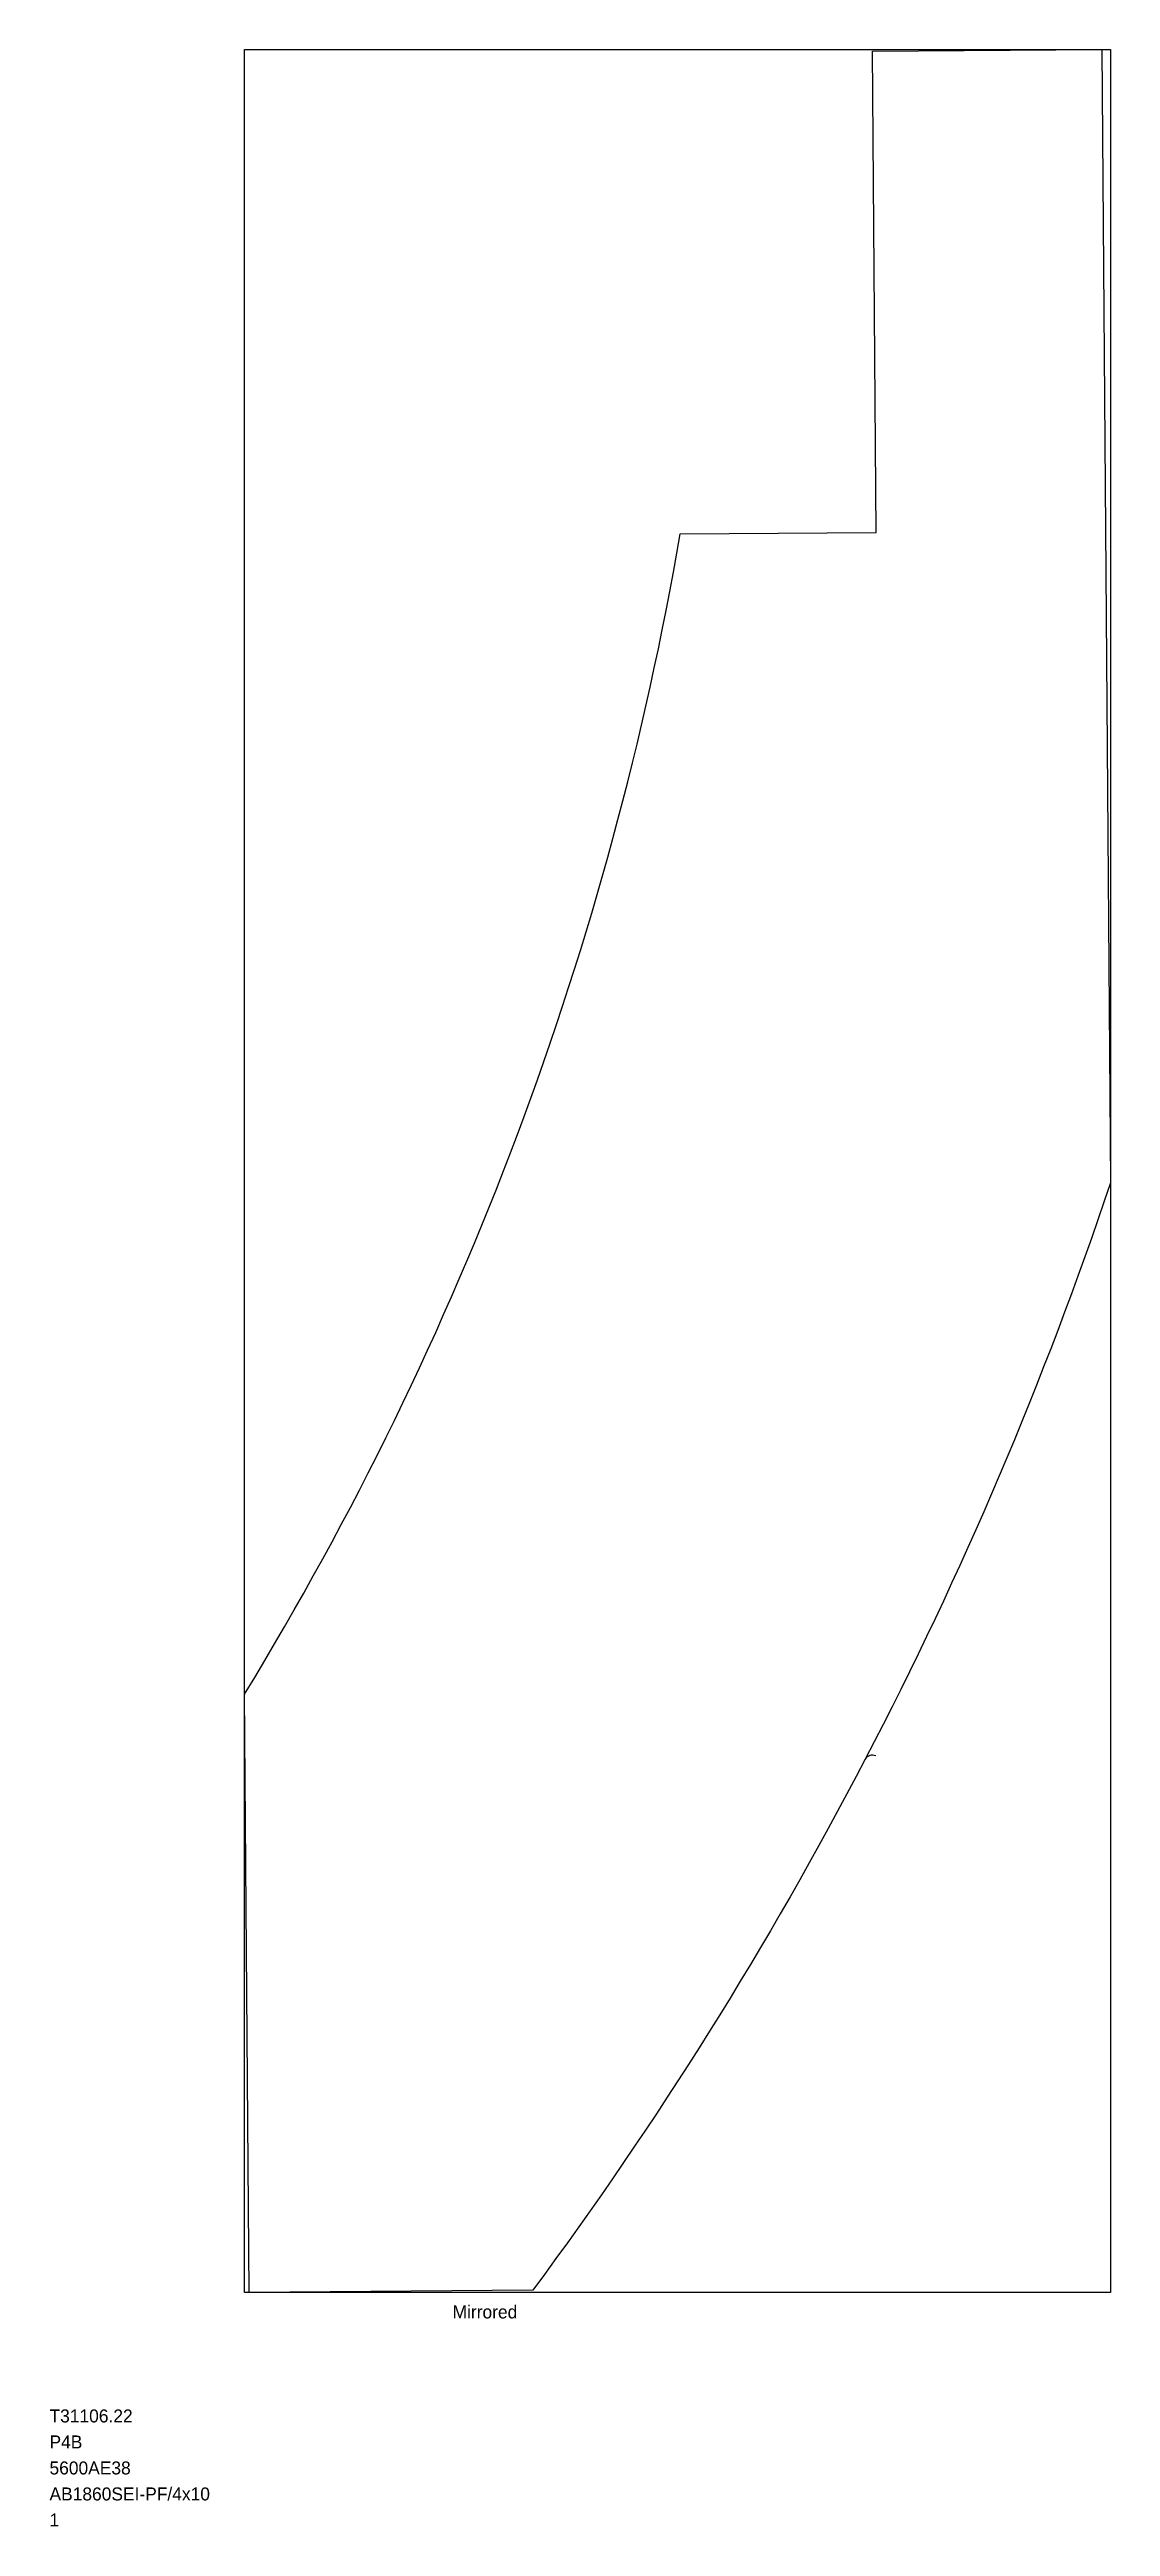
# Model space of a CAD drawing. Header units: metres. Extents: x -7.5 to 33.3, y -9 to 86.3.
import ezdxf

# ---------------------------------------------------------------- set-up
doc = ezdxf.new("R2010")
doc.units = ezdxf.units.M

msp = doc.modelspace()

# ---------------------------------------------------------------- linework, layer by layer
at = {"layer": 'BORDER_Z0P04', "color": 7}
msp.add_lwpolyline([(0, 0), (0, 86.2513), (33.2982, 86.2513), (33.2982, 0)], close=True, dxfattribs=at)
at = {"layer": 'ROUTE_Z0P25LT130RAMP', "color": 3}
msp.add_lwpolyline([(24.273418, 20.629741, 0.414213562), (23.868683, 20.502492, -0.039346332), (11.08241, 0.082792), (0.174571, 0.000039), (0, 23.010645, 0.094782891), (16.755374, 67.627773), (24.286785, 67.68491), (24.146438, 86.184378), (32.967604, 86.2513), (33.298212, 42.673124, -0.039346332), (23.868683, 20.502492)], format="xyb", dxfattribs=at)

# ---------------------------------------------------------------- texts
at = {"layer": 'DESCRIPTION', "color": 1}
msp.add_text('P4B', height=0.5, dxfattribs=at).set_placement((-7.5, -6))
at = {"layer": 'FILENAME', "color": 1}
msp.add_text('5600AE38', height=0.5, dxfattribs=at).set_placement((-7.5, -7))
at = {"layer": 'ITEMNUMBER', "color": 1}
msp.add_text('T31106.22', height=0.5, dxfattribs=at).set_placement((-7.5, -5))
at = {"layer": 'MATERIALNAME', "color": 1}
msp.add_text('AB1860SEI-PF/4x10', height=0.5, dxfattribs=at).set_placement((-7.5, -8))
at = {"layer": 'Qty', "color": 1}
msp.add_text('1', height=0.5, dxfattribs=at).set_placement((-7.5, -9))
at = {"layer": 'RUNFIELD', "color": 1}
msp.add_text('Mirrored', height=0.5, dxfattribs=at).set_placement((8, -1))

doc.saveas('drawing.dxf')
